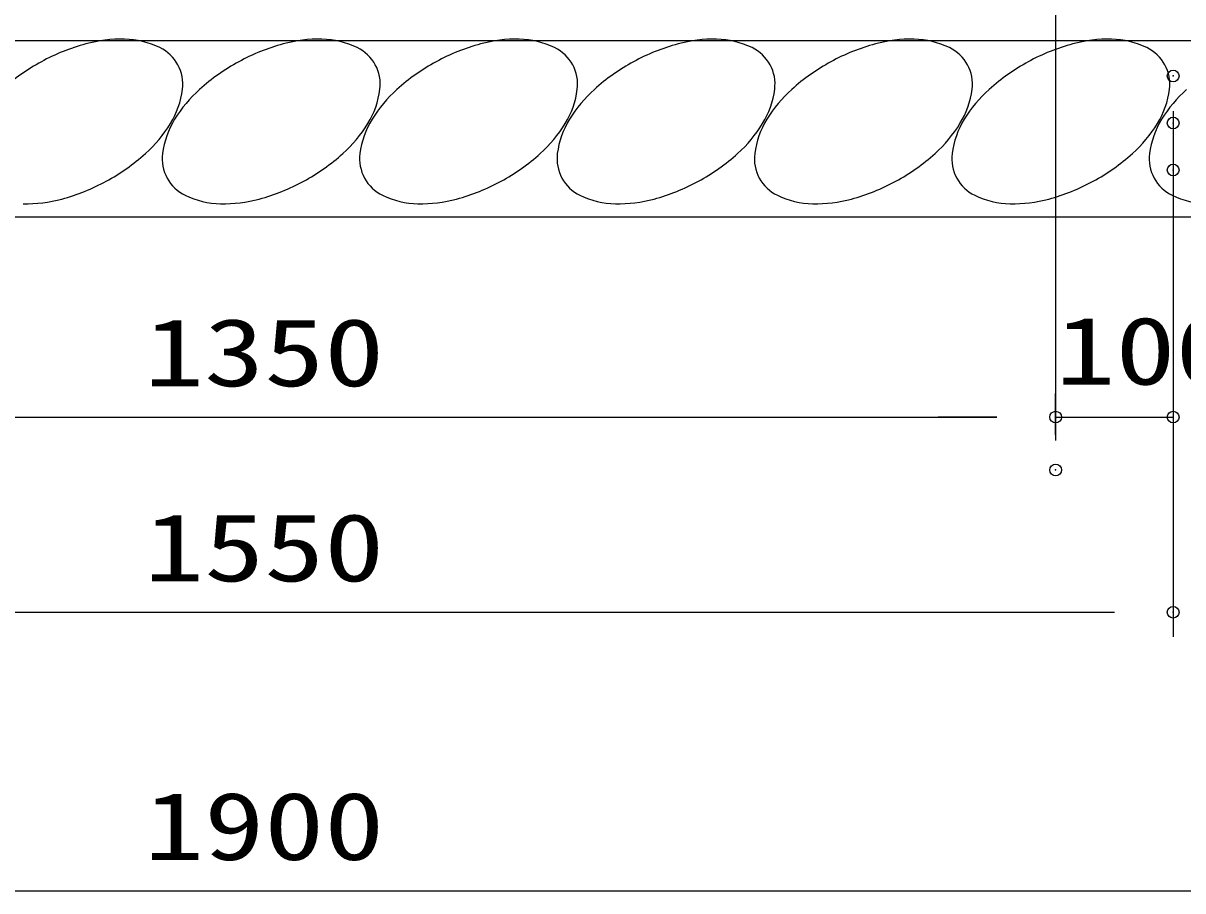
# Model space of a CAD drawing. Units: millimetres, scale not verified. Extents: x -5940 to 5940, y -4200 to 4200.
# Drawn here: x 872 to 1859, y -1780 to -1042 of the extents above; entities that cross this region are included whole.
import ezdxf
from ezdxf.enums import TextEntityAlignment as Align

# ---------------------------------------------------------------- set-up
doc = ezdxf.new("R2010")
doc.units = ezdxf.units.MM
doc.header["$LTSCALE"] = 20
doc.header["$PDMODE"] = 32
doc.header["$PDSIZE"] = 10
for name, color, linetype, lineweight in [('0-0_0', 7, 'Continuous', 25), ('0-1_1', 7, 'Continuous', 25), ('0-2_EXTCNT-L', 4, 'Continuous', 25)]:
    doc.layers.add(name, color=color, linetype=linetype, lineweight=lineweight)
doc.layers.add('0-5_DEFPOINTS', color=7, linetype='Continuous')
doc.styles.add('ＭＳ ゴシック', font='')
doc.styles.get('ＭＳ ゴシック').set_extended_font_data('MS Gothic')

msp = doc.modelspace()

# ---------------------------------------------------------------- linework, layer by layer
at = {"layer": '0-0_0', "color": 1}
for p, q in [((1751.08, -611.71), (1751.08, -1396.9)), ((1851.08, -1116.71), (1851.08, -1562.9)), ((1851.08, -1156.71), (1851.08, -1396.9)), ((1851.08, -1196.71), (1851.08, -1563.9)), ((1751.08, -1391.9), (1751.08, -1356.9))]:
    msp.add_line(p, q, dxfattribs=at)
at = {"layer": '0-0_0', "color": 2}
for p, q in [((451.09, -1376.9), (1701.08, -1376.9)), ((1701.08, -1376.9), (1651.08, -1376.9)), ((1751.08, -1376.9), (1851.08, -1376.9)), ((351.08, -1542.9), (1801.08, -1542.9)), ((176.08, -1779.9), (1976.08, -1779.9))]:
    msp.add_line(p, q, dxfattribs=at)
at = {"layer": '0-1_1'}
for p, q in [((2026.08, -1056.71), (126.09, -1056.71)), ((2026.08, -1206.71), (126.08, -1206.71))]:
    msp.add_line(p, q, dxfattribs=at)
at = {"layer": '0-2_EXTCNT-L'}
for centre, radius, start, end in [((956.01, -1171.03), 115.68, 88.7385, 105.20457), ((956.94, -1128.85), 73.49, 64.41276, 88.7385), ((1124.01, -1171.03), 115.68, 88.7385, 105.20457), ((1124.94, -1128.85), 73.49, 64.41276, 88.7385), ((1292.01, -1171.03), 115.68, 88.7385, 105.20457), ((1292.94, -1128.85), 73.49, 64.41276, 88.7385), ((1460.01, -1171.03), 115.68, 88.7385, 105.20457), ((1460.94, -1128.85), 73.49, 64.41276, 88.7385), ((1628.01, -1171.03), 115.68, 88.7385, 105.20457), ((1628.94, -1128.85), 73.49, 64.41276, 88.7385), ((1796.01, -1171.03), 115.68, 88.7385, 105.20457), ((1796.94, -1128.85), 73.49, 64.41276, 88.7385), ((971.66, -1228.63), 175.38, 105.20457, 118.56194), ((973.8, -1093.63), 34.44, 28.56194, 64.41276), ((1139.66, -1228.63), 175.38, 105.20457, 118.56194), ((1141.8, -1093.63), 34.44, 28.56194, 64.41276), ((1307.66, -1228.63), 175.38, 105.20457, 118.56194), ((1309.8, -1093.63), 34.44, 28.56194, 64.41276), ((1475.66, -1228.63), 175.38, 105.20457, 118.56194), ((1477.8, -1093.63), 34.44, 28.56194, 64.41276), ((1643.66, -1228.63), 175.38, 105.20457, 118.56194), ((1645.8, -1093.63), 34.44, 28.56194, 64.41276), ((1811.66, -1228.63), 175.38, 105.20457, 118.56194), ((1813.8, -1093.63), 34.44, 28.56194, 64.41276), ((971.66, -1228.63), 175.38, 118.56194, 131.91931), ((1139.66, -1228.63), 175.38, 118.56194, 131.91931), ((1307.66, -1228.63), 175.38, 118.56194, 131.91931), ((1475.66, -1228.63), 175.38, 118.56194, 131.91931), ((1643.66, -1228.63), 175.38, 118.56194, 131.91931), ((1811.66, -1228.63), 175.38, 118.56194, 131.91931), ((973.8, -1093.63), 34.44, 352.71112, 28.56194), ((1141.8, -1093.63), 34.44, 352.71112, 28.56194), ((1309.8, -1093.63), 34.44, 352.71112, 28.56194), ((1477.8, -1093.63), 34.44, 352.71112, 28.56194), ((1645.8, -1093.63), 34.44, 352.71112, 28.56194), ((1813.8, -1093.63), 34.44, 352.71112, 28.56194), ((935.07, -1088.67), 73.49, 328.38539, 352.71112), ((1099.78, -1184.21), 115.68, 131.91931, 148.38539), ((1103.07, -1088.67), 73.49, 328.38539, 352.71112), ((1267.78, -1184.21), 115.68, 131.91931, 148.38539), ((1271.07, -1088.67), 73.49, 328.38539, 352.71112), ((1435.78, -1184.21), 115.68, 131.91931, 148.38539), ((1439.07, -1088.67), 73.49, 328.38539, 352.71112), ((1603.78, -1184.21), 115.68, 131.91931, 148.38539), ((1607.07, -1088.67), 73.49, 328.38539, 352.71112), ((1771.78, -1184.21), 115.68, 131.91931, 148.38539), ((1775.07, -1088.67), 73.49, 328.38539, 352.71112), ((1939.78, -1184.21), 115.68, 131.91931, 148.38539), ((1063.85, -1162.1), 73.49, 148.38539, 172.71112), ((1231.85, -1162.1), 73.49, 148.38539, 172.71112), ((1399.85, -1162.1), 73.49, 148.38539, 172.71112), ((1567.85, -1162.1), 73.49, 148.38539, 172.71112), ((1735.85, -1162.1), 73.49, 148.38539, 172.71112), ((1903.85, -1162.1), 73.49, 148.38539, 172.71112), ((899.14, -1066.56), 115.68, 311.91931, 328.38539), ((1067.14, -1066.56), 115.68, 311.91931, 328.38539), ((1235.14, -1066.56), 115.68, 311.91931, 328.38539), ((1403.14, -1066.56), 115.68, 311.91931, 328.38539), ((1571.14, -1066.56), 115.68, 311.91931, 328.38539), ((1739.14, -1066.56), 115.68, 311.91931, 328.38539), ((859.26, -1022.14), 175.38, 298.56194, 311.91931), ((1025.12, -1157.14), 34.44, 172.71112, 208.56194), ((1027.26, -1022.14), 175.38, 298.56194, 311.91931), ((1193.12, -1157.14), 34.44, 172.71112, 208.56194), ((1195.26, -1022.14), 175.38, 298.56194, 311.91931), ((1361.12, -1157.14), 34.44, 172.71112, 208.56194), ((1363.26, -1022.14), 175.38, 298.56194, 311.91931), ((1529.12, -1157.14), 34.44, 172.71112, 208.56194), ((1531.26, -1022.14), 175.38, 298.56194, 311.91931), ((1697.12, -1157.14), 34.44, 172.71112, 208.56194), ((1699.26, -1022.14), 175.38, 298.56194, 311.91931), ((1865.12, -1157.14), 34.44, 172.71112, 208.56194), ((1025.12, -1157.14), 34.44, 208.56194, 244.41276), ((1193.12, -1157.14), 34.44, 208.56194, 244.41276), ((1361.12, -1157.14), 34.44, 208.56194, 244.41276), ((1529.12, -1157.14), 34.44, 208.56194, 244.41276), ((1697.12, -1157.14), 34.44, 208.56194, 244.41276), ((1865.12, -1157.14), 34.44, 208.56194, 244.41276), ((859.26, -1022.14), 175.38, 285.20457, 298.56194), ((1027.26, -1022.14), 175.38, 285.20457, 298.56194), ((1195.26, -1022.14), 175.38, 285.20457, 298.56194), ((1363.26, -1022.14), 175.38, 285.20457, 298.56194), ((1531.26, -1022.14), 175.38, 285.20457, 298.56194), ((1699.26, -1022.14), 175.38, 285.20457, 298.56194), ((874.91, -1079.74), 115.68, 268.7385, 285.20457), ((1041.98, -1121.92), 73.49, 244.41276, 268.7385), ((1042.91, -1079.74), 115.68, 268.7385, 285.20457), ((1209.98, -1121.92), 73.49, 244.41276, 268.7385), ((1210.91, -1079.74), 115.68, 268.7385, 285.20457), ((1377.98, -1121.92), 73.49, 244.41276, 268.7385), ((1378.91, -1079.74), 115.68, 268.7385, 285.20457), ((1545.98, -1121.92), 73.49, 244.41276, 268.7385), ((1546.91, -1079.74), 115.68, 268.7385, 285.20457), ((1713.98, -1121.92), 73.49, 244.41276, 268.7385), ((1714.91, -1079.74), 115.68, 268.7385, 285.20457), ((1881.98, -1121.92), 73.49, 244.41276, 268.7385)]:
    msp.add_arc(centre, radius, start, end, dxfattribs=at)
at = {"layer": '0-5_DEFPOINTS'}
for p in [(1851.08, -1086.71), (1851.08, -1126.71), (1851.08, -1166.71), (1751.08, -1376.9), (1851.08, -1376.9), (1751.08, -1421.9), (1851.08, -1542.9)]:
    msp.add_point(p, dxfattribs=at)

# ---------------------------------------------------------------- texts
at = {"layer": '0-0_0', "color": 3, "style": 'ＭＳ ゴシック', "width": 1.3}
for s, p in [('100', (1750.89, -1366.62)), ('1350', (975.3, -1368.01)), ('1550', (975.3, -1534.01)), ('1900', (975.3, -1771.01))]:
    msp.add_text(s, height=57.77, dxfattribs=at).set_placement(p, align=Align.BOTTOM_LEFT)

doc.saveas('drawing.dxf')
